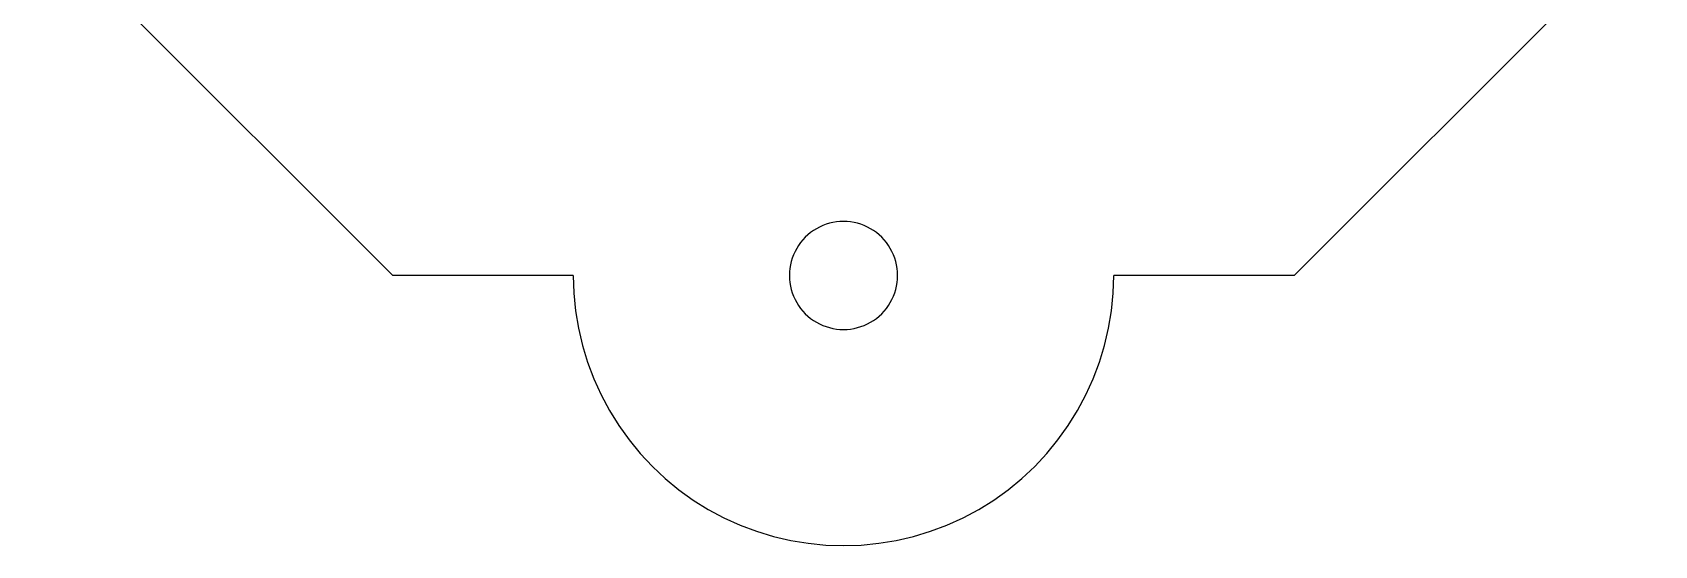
# Model space of a CAD drawing. Extents: x -403 to 403, y -278 to 278.
# Drawn here: x -348 to -258, y -97.3 to -68.8 of the extents above; entities that cross this region are included whole.
import ezdxf

# ---------------------------------------------------------------- set-up
doc = ezdxf.new("R2010")
doc.units = 0
doc.layers.get('0').update_dxf_attribs({"linetype": 'CONTINUOUS'})

msp = doc.modelspace()

# ---------------------------------------------------------------- linework, layer by layer
for p, q in [((-328.028, -82.271), (-348.028, -62.271)), ((-258.028, -62.271), (-278.028, -82.271)), ((-305.006, -80.016), (-305.149, -80.15)), ((-304.854, -79.891), (-305.006, -80.016)), ((-304.694, -79.777), (-304.854, -79.891)), ((-304.528, -79.673), (-304.694, -79.777)), ((-304.354, -79.581), (-304.528, -79.673)), ((-304.176, -79.5), (-304.354, -79.581)), ((-303.992, -79.431), (-304.176, -79.5)), ((-303.804, -79.374), (-303.992, -79.431)), ((-303.613, -79.329), (-303.804, -79.374)), ((-303.419, -79.297), (-303.613, -79.329)), ((-303.224, -79.278), (-303.419, -79.297)), ((-303.028, -79.271), (-303.224, -79.278)), ((-302.831, -79.278), (-303.028, -79.271)), ((-302.636, -79.297), (-302.831, -79.278)), ((-302.442, -79.329), (-302.636, -79.297)), ((-302.251, -79.374), (-302.442, -79.329)), ((-302.063, -79.431), (-302.251, -79.374)), ((-301.88, -79.5), (-302.063, -79.431)), ((-301.701, -79.581), (-301.88, -79.5)), ((-301.528, -79.673), (-301.701, -79.581)), ((-301.361, -79.777), (-301.528, -79.673)), ((-301.201, -79.891), (-301.361, -79.777)), ((-301.05, -80.016), (-301.201, -79.891)), ((-300.906, -80.15), (-301.05, -80.016)), ((-305.718, -80.945), (-305.799, -81.123)), ((-305.626, -80.771), (-305.718, -80.945)), ((-305.522, -80.605), (-305.626, -80.771)), ((-305.408, -80.445), (-305.522, -80.605)), ((-305.283, -80.293), (-305.408, -80.445)), ((-305.149, -80.15), (-305.283, -80.293)), ((-300.772, -80.293), (-300.906, -80.15)), ((-300.648, -80.445), (-300.772, -80.293)), ((-300.533, -80.605), (-300.648, -80.445)), ((-300.43, -80.771), (-300.533, -80.605)), ((-300.337, -80.945), (-300.43, -80.771)), ((-300.256, -81.123), (-300.337, -80.945)), ((-306.002, -81.88), (-306.021, -82.075)), ((-305.97, -81.686), (-306.002, -81.88)), ((-305.925, -81.495), (-305.97, -81.686)), ((-305.868, -81.307), (-305.925, -81.495)), ((-305.799, -81.123), (-305.868, -81.307)), ((-300.187, -81.307), (-300.256, -81.123)), ((-300.13, -81.495), (-300.187, -81.307)), ((-300.085, -81.686), (-300.13, -81.495)), ((-300.053, -81.88), (-300.085, -81.686)), ((-300.034, -82.075), (-300.053, -81.88)), ((-318.028, -82.271), (-328.028, -82.271)), ((-318.028, -82.271), (-317.995, -83.253)), ((-306.021, -82.075), (-306.028, -82.271)), ((-306.028, -82.271), (-306.021, -82.468)), ((-306.021, -82.468), (-306.002, -82.663)), ((-306.002, -82.663), (-305.97, -82.857)), ((-300.085, -82.857), (-300.053, -82.663)), ((-300.053, -82.663), (-300.034, -82.468)), ((-300.028, -82.271), (-300.034, -82.075)), ((-300.034, -82.468), (-300.028, -82.271)), ((-288.06, -83.253), (-288.028, -82.271)), ((-278.028, -82.271), (-288.028, -82.271)), ((-317.995, -83.253), (-317.899, -84.229)), ((-305.97, -82.857), (-305.925, -83.048)), ((-305.925, -83.048), (-305.868, -83.236)), ((-305.868, -83.236), (-305.799, -83.42)), ((-305.799, -83.42), (-305.718, -83.598)), ((-305.718, -83.598), (-305.626, -83.771)), ((-300.43, -83.771), (-300.337, -83.598)), ((-300.337, -83.598), (-300.256, -83.42)), ((-300.256, -83.42), (-300.187, -83.236)), ((-300.187, -83.236), (-300.13, -83.048)), ((-300.13, -83.048), (-300.085, -82.857)), ((-288.156, -84.229), (-288.06, -83.253)), ((-317.899, -84.229), (-317.739, -85.198)), ((-305.626, -83.771), (-305.522, -83.938)), ((-305.522, -83.938), (-305.408, -84.098)), ((-305.408, -84.098), (-305.283, -84.25)), ((-305.283, -84.25), (-305.149, -84.393)), ((-305.149, -84.393), (-305.006, -84.527)), ((-305.006, -84.527), (-304.854, -84.652)), ((-301.201, -84.652), (-301.05, -84.527)), ((-301.05, -84.527), (-300.906, -84.393)), ((-300.906, -84.393), (-300.772, -84.25)), ((-300.772, -84.25), (-300.648, -84.098)), ((-300.648, -84.098), (-300.533, -83.938)), ((-300.533, -83.938), (-300.43, -83.771)), ((-288.316, -85.198), (-288.156, -84.229)), ((-317.739, -85.198), (-317.516, -86.154)), ((-304.854, -84.652), (-304.694, -84.766)), ((-304.694, -84.766), (-304.528, -84.87)), ((-304.528, -84.87), (-304.354, -84.962)), ((-304.354, -84.962), (-304.176, -85.043)), ((-304.176, -85.043), (-303.992, -85.112)), ((-303.992, -85.112), (-303.804, -85.169)), ((-303.804, -85.169), (-303.613, -85.214)), ((-303.613, -85.214), (-303.419, -85.246)), ((-303.419, -85.246), (-303.224, -85.265)), ((-303.224, -85.265), (-303.028, -85.271)), ((-303.028, -85.271), (-302.831, -85.265)), ((-302.831, -85.265), (-302.636, -85.246)), ((-302.636, -85.246), (-302.442, -85.214)), ((-302.442, -85.214), (-302.251, -85.169)), ((-302.251, -85.169), (-302.063, -85.112)), ((-302.063, -85.112), (-301.88, -85.043)), ((-301.88, -85.043), (-301.701, -84.962)), ((-301.701, -84.962), (-301.528, -84.87)), ((-301.528, -84.87), (-301.361, -84.766)), ((-301.361, -84.766), (-301.201, -84.652)), ((-288.539, -86.154), (-288.316, -85.198)), ((-317.516, -86.154), (-317.232, -87.093)), ((-288.824, -87.093), (-288.539, -86.154)), ((-317.232, -87.093), (-316.886, -88.012)), ((-289.169, -88.012), (-288.824, -87.093)), ((-316.886, -88.012), (-316.481, -88.906)), ((-289.575, -88.906), (-289.169, -88.012)), ((-316.481, -88.906), (-316.018, -89.771)), ((-290.037, -89.771), (-289.575, -88.906)), ((-316.018, -89.771), (-315.5, -90.605)), ((-290.556, -90.605), (-290.037, -89.771)), ((-315.5, -90.605), (-314.928, -91.403)), ((-291.127, -91.403), (-290.556, -90.605)), ((-314.928, -91.403), (-314.305, -92.162)), ((-291.75, -92.162), (-291.127, -91.403)), ((-314.305, -92.162), (-313.634, -92.878)), ((-292.421, -92.878), (-291.75, -92.162)), ((-313.634, -92.878), (-312.918, -93.549)), ((-312.918, -93.549), (-312.159, -94.172)), ((-293.896, -94.172), (-293.137, -93.549)), ((-293.137, -93.549), (-292.421, -92.878)), ((-312.159, -94.172), (-311.361, -94.744)), ((-294.694, -94.744), (-293.896, -94.172)), ((-311.361, -94.744), (-310.528, -95.262)), ((-310.528, -95.262), (-309.662, -95.725)), ((-296.393, -95.725), (-295.528, -95.262)), ((-295.528, -95.262), (-294.694, -94.744)), ((-309.662, -95.725), (-308.768, -96.13)), ((-308.768, -96.13), (-307.849, -96.475)), ((-298.206, -96.475), (-297.287, -96.13)), ((-297.287, -96.13), (-296.393, -95.725)), ((-307.849, -96.475), (-306.91, -96.76)), ((-306.91, -96.76), (-305.954, -96.983)), ((-305.954, -96.983), (-304.986, -97.143)), ((-304.986, -97.143), (-304.009, -97.239)), ((-302.047, -97.239), (-301.07, -97.143)), ((-301.07, -97.143), (-300.101, -96.983)), ((-300.101, -96.983), (-299.145, -96.76)), ((-299.145, -96.76), (-298.206, -96.475)), ((-304.009, -97.239), (-303.028, -97.271)), ((-303.028, -97.271), (-302.047, -97.239))]:
    msp.add_line(p, q)

doc.saveas('drawing.dxf')
